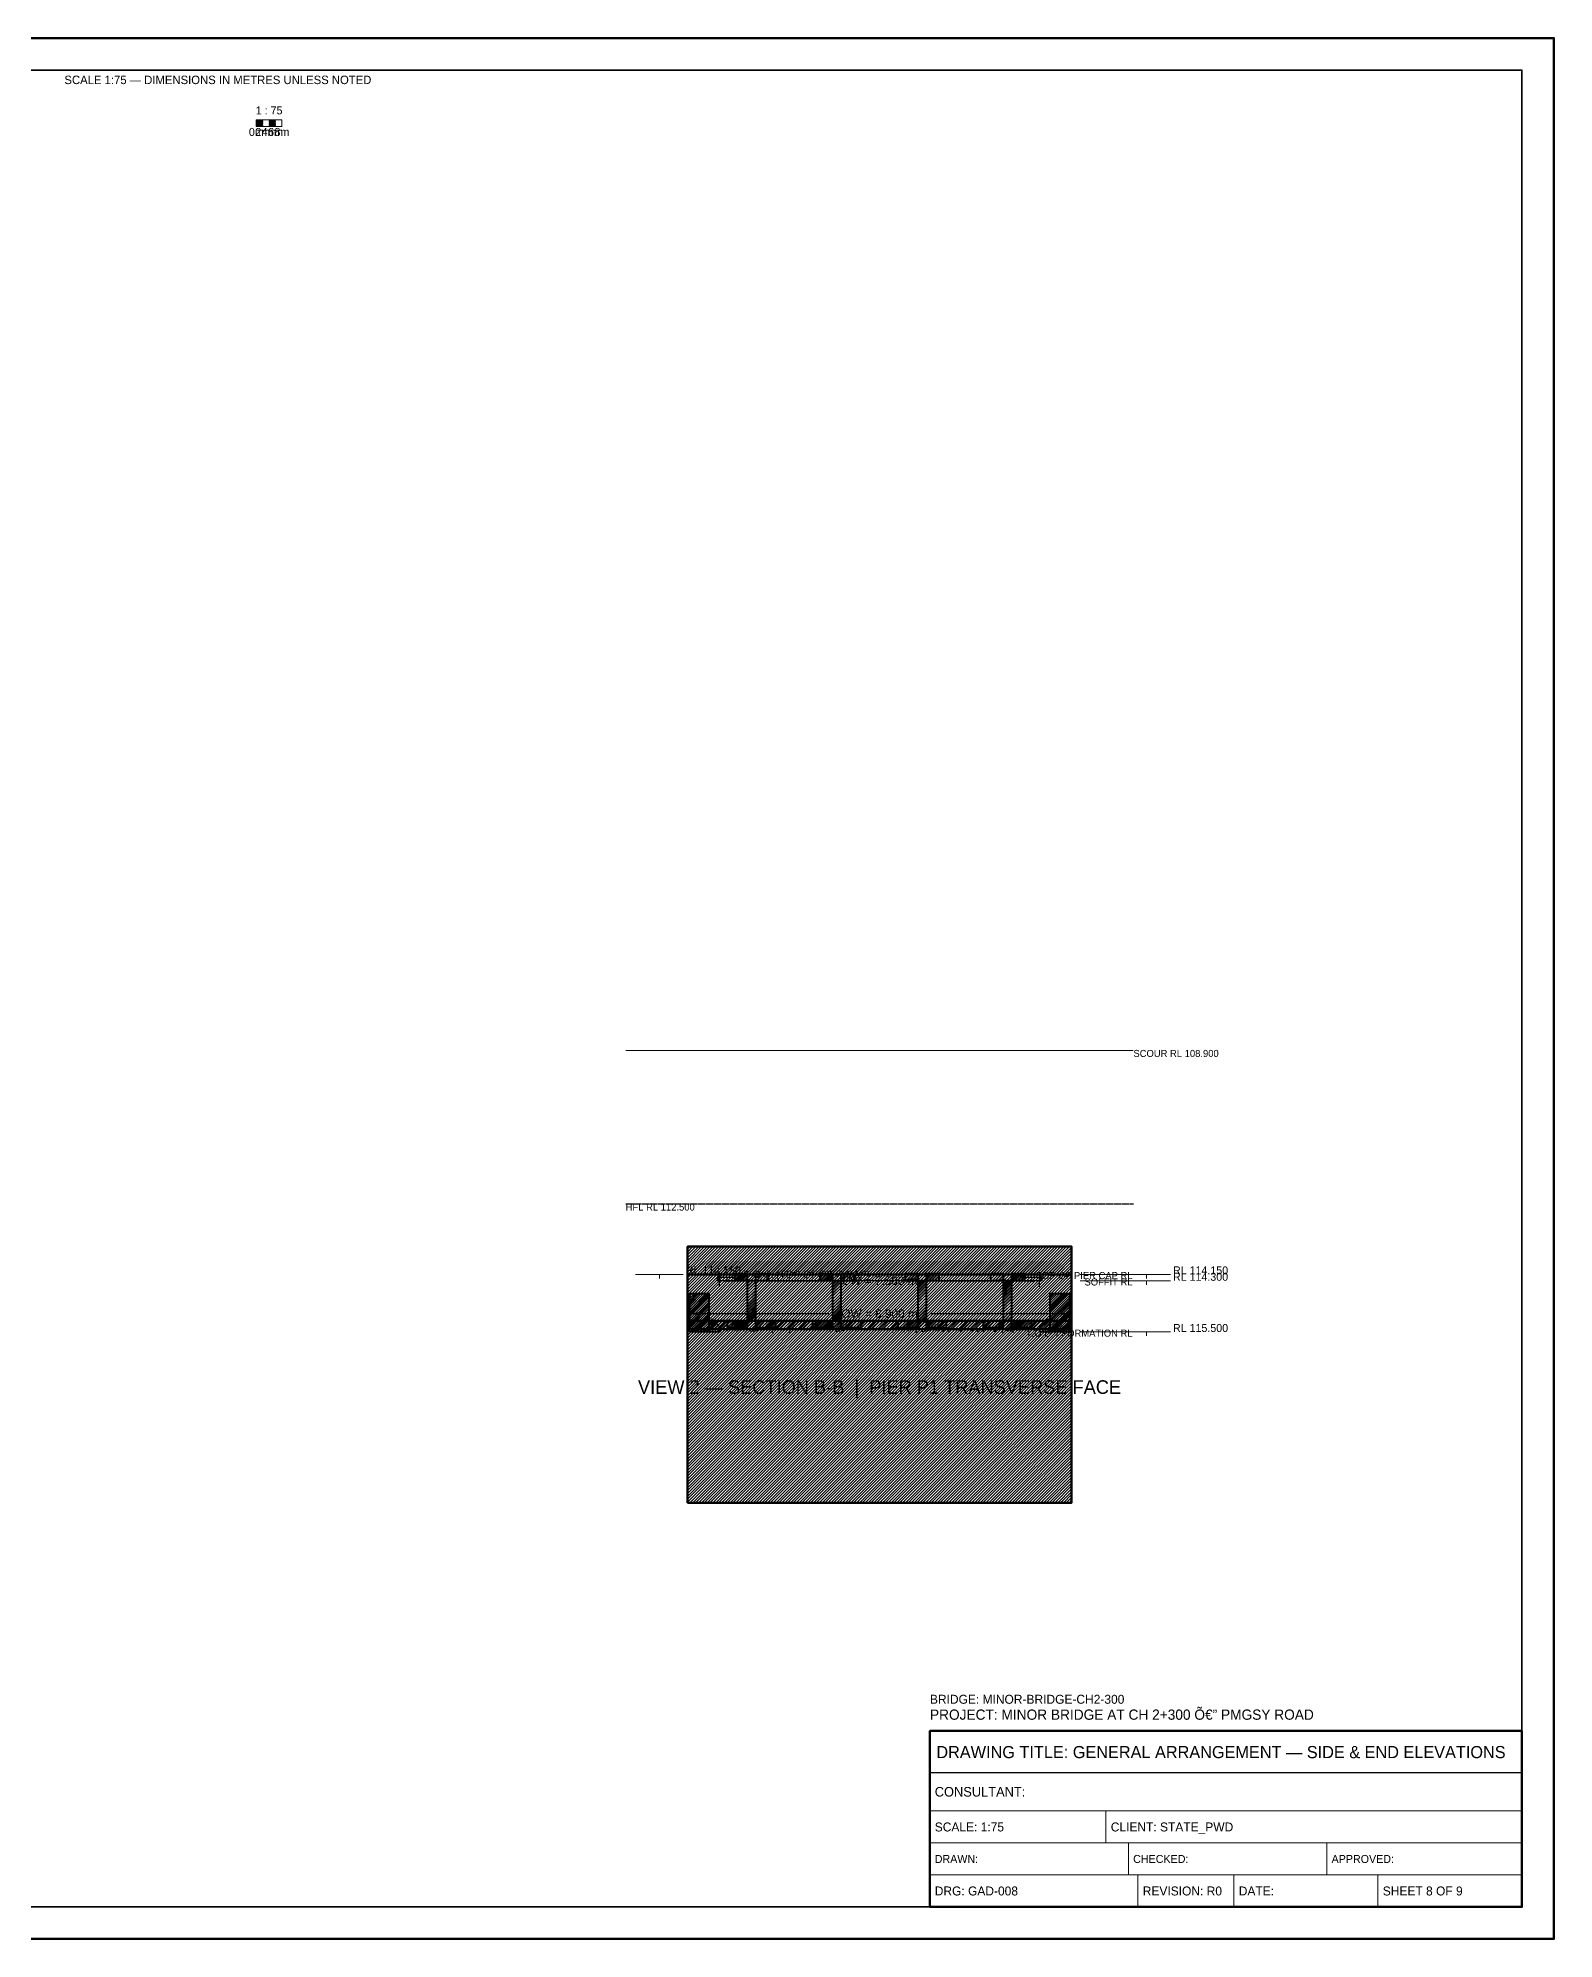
# Model space of a CAD drawing. Header units: metres. Extents: x 0 to 841, y 0 to 594.
# Drawn here: x 367 to 841, y 0 to 594 of the extents above; entities that cross this region are included whole.
import ezdxf
from ezdxf.enums import TextEntityAlignment as Align

# ---------------------------------------------------------------- set-up
doc = ezdxf.new("R2010")
doc.units = ezdxf.units.M
doc.linetypes.add('DASHED', pattern=[0.5, 0.375, -0.125])
doc.linetypes.add('DASHED2', pattern=[0.25, 0.1875, -0.0625])
for name, color, linetype, lineweight in [('BORDER-INNER', 7, 'Continuous', 35), ('BORDER-OUTER', 7, 'Continuous', 70), ('CIVIL-HFL', 5, 'DASHED', 25), ('CIVIL-SCOUR', 1, 'DASHED2', 18), ('DIM-LEVEL', 3, 'Continuous', 18), ('DIM-LINEAR', 3, 'Continuous', 18), ('STRUC-HATCHING', 8, 'Continuous', 18), ('SUB-BEARING', 5, 'Continuous', 25), ('SUB-PIER', 2, 'Continuous', 35), ('SUPER-DECK', 2, 'Continuous', 50), ('SUPER-GIRDER', 1, 'Continuous', 35), ('SUPER-KERB', 7, 'Continuous', 25), ('SUPER-PARAPET', 2, 'Continuous', 35), ('SUPER-WEARING', 8, 'Continuous', 25), ('SYM-SCALE', 7, 'Continuous', 13), ('TEXT-GENERAL', 7, 'Continuous', 18), ('TEXT-HEADER', 7, 'Continuous', 25), ('TEXT-LEVEL', 5, 'Continuous', 18), ('TEXT-SPEC', 7, 'Continuous', 13), ('TEXT-TITLE', 7, 'Continuous', 25), ('TITLEBLK-BOX', 7, 'Continuous', 50), ('TITLEBLK-TEXT', 7, 'Continuous', 18)]:
    doc.layers.add(name, color=color, linetype=linetype, lineweight=lineweight)
doc.styles.add('BRIDGE_STD', font='Arial.ttf')
doc.dimstyles.new('pmb100', dxfattribs={"dimtxt": 2.5, "dimasz": 0.9375, "dimexe": 2.5, "dimexo": 2.5, "dimtad": 0, "dimtih": 1, "dimdec": 0, "dimtxsty": 'BRIDGE_STD', "dimcen": 2.5, "dimazin": 3, "dimtfac": 1, "dimtmove": 0, "dimatfit": 3})

msp = doc.modelspace()

# ---------------------------------------------------------------- hatches: boundary and pattern name
at = {"layer": 'STRUC-HATCHING'}
h = msp.add_hatch(dxfattribs=at)
h.set_pattern_fill('ANSI31', scale=0.2)
h.paths.add_polyline_path([(570.25, 216.33), (690.25, 216.33), (690.25, 207.67), (570.25, 207.67)])
h = msp.add_hatch(dxfattribs=at)
h.set_pattern_fill('ANSI31', scale=0.2)
h.paths.add_polyline_path([(570.25, 136.33), (690.25, 136.33), (690.25, 216.33), (570.25, 216.33)])
h = msp.add_hatch(dxfattribs=at)
h.set_pattern_fill('ANSI31', scale=0.2133333)
h.paths.add_polyline_path([(582.78, 193.2), (597.72, 193.2), (597.72, 190.96), (591.58, 190.96), (591.58, 207.91), (595.48, 207.91), (595.48, 205.67), (585.02, 205.67), (585.02, 207.91), (588.92, 207.91), (588.92, 190.96), (582.78, 190.96)])
h = msp.add_hatch(dxfattribs=at)
h.set_pattern_fill('ANSI31', scale=0.2133333)
h.paths.add_polyline_path([(609.45, 193.2), (624.38, 193.2), (624.38, 190.96), (618.25, 190.96), (618.25, 207.91), (622.14, 207.91), (622.14, 205.67), (611.69, 205.67), (611.69, 207.91), (615.58, 207.91), (615.58, 190.96), (609.45, 190.96)])
h = msp.add_hatch(dxfattribs=at)
h.set_pattern_fill('ANSI31', scale=0.2133333)
h.paths.add_polyline_path([(636.12, 193.2), (651.05, 193.2), (651.05, 190.96), (644.92, 190.96), (644.92, 207.91), (648.81, 207.91), (648.81, 205.67), (638.36, 205.67), (638.36, 207.91), (642.25, 207.91), (642.25, 190.96), (636.12, 190.96)])
h = msp.add_hatch(dxfattribs=at)
h.set_pattern_fill('ANSI31', scale=0.2133333)
h.paths.add_polyline_path([(662.78, 193.2), (677.72, 193.2), (677.72, 190.96), (671.58, 190.96), (671.58, 207.91), (675.48, 207.91), (675.48, 205.67), (665.02, 205.67), (665.02, 207.91), (668.92, 207.91), (668.92, 190.96), (662.78, 190.96)])
h = msp.add_hatch(dxfattribs=at)
h.set_pattern_fill('ANSI31', scale=0.16)
h.paths.add_polyline_path([(570.92, 201.67), (576.92, 201.67), (576.92, 189.67), (570.92, 189.67)])
h = msp.add_hatch(dxfattribs=at)
h.set_pattern_fill('ANSI31', scale=0.16)
h.paths.add_polyline_path([(683.58, 201.67), (689.58, 201.67), (689.58, 189.67), (683.58, 189.67)])
h = msp.add_hatch(dxfattribs=at)
h.set_pattern_fill('ANSI31', scale=0.2666667)
h.paths.add_polyline_path([(570.92, 193.2), (689.58, 193.2), (689.58, 190.53), (570.92, 190.53)])
h = msp.add_hatch(dxfattribs=at)
h.set_pattern_fill('ANSI31', scale=0.1866667)
h.paths.add_polyline_path([(580.25, 189.67), (576.92, 189.67), (576.92, 192.6), (577.92, 193.77), (580.25, 191.43)])
h = msp.add_hatch(dxfattribs=at)
h.set_pattern_fill('ANSI31', scale=0.1866667)
h.paths.add_polyline_path([(680.25, 189.67), (683.58, 189.67), (683.58, 192.6), (682.58, 193.77), (680.25, 191.43)])
at = {"layer": 'SUPER-WEARING'}
h = msp.add_hatch(dxfattribs=at)
h.set_pattern_fill('AR-SAND', scale=0.0533333)
h.paths.add_polyline_path([(580.25, 190.53), (680.25, 190.53), (680.25, 189.67), (580.25, 189.67)])
at = {"layer": 'SYM-SCALE'}
h = msp.add_hatch(dxfattribs=at)
h.set_pattern_fill('SOLID')
h.paths.add_polyline_path([(435.5, 566.4), (437.5, 566.4), (437.5, 568.39), (435.5, 568.39)])
h = msp.add_hatch(dxfattribs=at)
h.set_pattern_fill('SOLID')
h.paths.add_polyline_path([(439.5, 566.4), (441.5, 566.4), (441.5, 568.39), (439.5, 568.39)])

# ---------------------------------------------------------------- linework, layer by layer
at = {"layer": 'BORDER-INNER'}
msp.add_lwpolyline([(10, 10), (831, 10), (831, 584), (10, 584), (10, 10)], dxfattribs=at)
at = {"layer": 'BORDER-OUTER'}
msp.add_lwpolyline([(0, 0), (841, 0), (841, 594), (0, 594), (0, 0)], dxfattribs=at)
at = {"layer": 'CIVIL-HFL', "color": 5, "linetype": 'DASHED'}
msp.add_line((550.92, 229.67), (709.58, 229.67), dxfattribs=at)
at = {"layer": 'CIVIL-SCOUR', "color": 1, "linetype": 'DASHED2'}
msp.add_line((550.92, 277.67), (709.58, 277.67), dxfattribs=at)
at = {"layer": 'DIM-LEVEL'}
for p, q in [((553.97, 207.67), (568.93, 207.67)), ((561.45, 207.67), (561.45, 206.42)), ((706.24, 207.67), (721.2, 207.67)), ((706.24, 205.67), (721.2, 205.67)), ((713.72, 207.67), (713.72, 206.42)), ((713.72, 205.67), (713.72, 204.42)), ((706.24, 189.67), (721.2, 189.67)), ((713.72, 189.67), (713.72, 188.42))]:
    msp.add_line(p, q, dxfattribs=at)
at = {"layer": 'DIM-LEVEL', "color": 5}
for p, q in [((713.72, 207.67), (692.92, 207.67)), ((713.72, 205.67), (692.92, 205.67)), ((713.72, 189.67), (692.92, 189.67))]:
    msp.add_line(p, q, dxfattribs=at)
at = {"layer": 'SUB-BEARING', "lineweight": 30}
for points in [[(579.58, 206.77), (584.92, 206.77), (584.92, 205.67), (579.58, 205.67), (579.58, 206.77)], [(675.58, 206.77), (680.92, 206.77), (680.92, 205.67), (675.58, 205.67), (675.58, 206.77)]]:
    msp.add_lwpolyline(points, dxfattribs=at)
at = {"layer": 'SUB-PIER', "lineweight": 50}
for points in [[(570.25, 216.33), (690.25, 216.33), (690.25, 207.67), (570.25, 207.67), (570.25, 216.33)], [(570.25, 136.33), (690.25, 136.33), (690.25, 216.33), (570.25, 216.33), (570.25, 136.33)]]:
    msp.add_lwpolyline(points, dxfattribs=at)
at = {"layer": 'SUB-PIER', "lineweight": 30}
msp.add_lwpolyline([(579.85, 207.67), (680.65, 207.67), (680.65, 205.67), (579.85, 205.67), (579.85, 207.67)], dxfattribs=at)
at = {"layer": 'SUPER-DECK', "lineweight": 50}
msp.add_lwpolyline([(570.92, 193.2), (689.58, 193.2), (689.58, 190.53), (570.92, 190.53), (570.92, 193.2)], dxfattribs=at)
at = {"layer": 'SUPER-GIRDER', "lineweight": 40}
for points in [[(582.78, 193.2), (597.72, 193.2), (597.72, 190.96), (591.58, 190.96), (591.58, 207.91), (595.48, 207.91), (595.48, 205.67), (585.02, 205.67), (585.02, 207.91), (588.92, 207.91), (588.92, 190.96), (582.78, 190.96), (582.78, 193.2)], [(609.45, 193.2), (624.38, 193.2), (624.38, 190.96), (618.25, 190.96), (618.25, 207.91), (622.14, 207.91), (622.14, 205.67), (611.69, 205.67), (611.69, 207.91), (615.58, 207.91), (615.58, 190.96), (609.45, 190.96), (609.45, 193.2)], [(636.12, 193.2), (651.05, 193.2), (651.05, 190.96), (644.92, 190.96), (644.92, 207.91), (648.81, 207.91), (648.81, 205.67), (638.36, 205.67), (638.36, 207.91), (642.25, 207.91), (642.25, 190.96), (636.12, 190.96), (636.12, 193.2)], [(662.78, 193.2), (677.72, 193.2), (677.72, 190.96), (671.58, 190.96), (671.58, 207.91), (675.48, 207.91), (675.48, 205.67), (665.02, 205.67), (665.02, 207.91), (668.92, 207.91), (668.92, 190.96), (662.78, 190.96), (662.78, 193.2)]]:
    msp.add_lwpolyline(points, dxfattribs=at)
at = {"layer": 'SUPER-KERB', "lineweight": 35}
for points in [[(580.25, 189.67), (576.92, 189.67), (576.92, 192.6), (577.92, 193.77), (580.25, 191.43), (580.25, 189.67)], [(680.25, 189.67), (683.58, 189.67), (683.58, 192.6), (682.58, 193.77), (680.25, 191.43), (680.25, 189.67)]]:
    msp.add_lwpolyline(points, dxfattribs=at)
at = {"layer": 'SUPER-PARAPET', "lineweight": 40}
for points in [[(570.92, 201.67), (576.92, 201.67), (576.92, 189.67), (570.92, 189.67), (570.92, 201.67)], [(683.58, 201.67), (689.58, 201.67), (689.58, 189.67), (683.58, 189.67), (683.58, 201.67)]]:
    msp.add_lwpolyline(points, dxfattribs=at)
at = {"layer": 'SYM-SCALE'}
msp.add_lwpolyline([(435.5, 566.4), (443.5, 566.4), (443.5, 568.39), (435.5, 568.39), (435.5, 566.4)], dxfattribs=at)
at = {"layer": 'TITLEBLK-BOX', "lineweight": 50}
msp.add_lwpolyline([(646, 10), (831, 10), (831, 65), (646, 65), (646, 10)], dxfattribs=at)
at = {"layer": 'TITLEBLK-BOX', "lineweight": 30}
msp.add_lwpolyline([(646, 52), (831, 52), (831, 65), (646, 65), (646, 52)], dxfattribs=at)
at = {"layer": 'TITLEBLK-BOX', "lineweight": 18}
for points in [[(646, 40), (831, 40), (831, 52), (646, 52), (646, 40)], [(646, 30), (701, 30), (701, 40), (646, 40), (646, 30)], [(701, 30), (831, 30), (831, 40), (701, 40), (701, 30)], [(646, 20), (708, 20), (708, 30), (646, 30), (646, 20)], [(708, 20), (770, 20), (770, 30), (708, 30), (708, 20)], [(770, 20), (831, 20), (831, 30), (770, 30), (770, 20)], [(646, 10), (711, 10), (711, 20), (646, 20), (646, 10)], [(711, 10), (741, 10), (741, 20), (711, 20), (711, 10)], [(741, 10), (786, 10), (786, 20), (741, 20), (741, 10)], [(786, 10), (831, 10), (831, 20), (786, 20), (786, 10)]]:
    msp.add_lwpolyline(points, dxfattribs=at)

# ---------------------------------------------------------------- texts
at = {"layer": 'CIVIL-HFL', "color": 5}
msp.add_text('HFL RL 112.500', height=2.2, dxfattribs=at).set_placement((550.92, 227.61))
at = {"layer": 'CIVIL-SCOUR', "color": 1}
msp.add_text('SCOUR RL 108.900', height=2.2, dxfattribs=at).set_placement((709.58, 275.61))
at = {"layer": 'TEXT-GENERAL'}
for s, p in [('1 : 75', (439.5, 570.14)), ('0m', (435.5, 563.41)), ('2m', (437.5, 563.41)), ('4m', (439.5, 563.41)), ('6m', (441.5, 563.41)), ('8m', (443.5, 563.41))]:
    msp.add_text(s, height=2.493, dxfattribs=at).set_placement(p, align=Align.CENTER)
at = {"layer": 'TEXT-HEADER'}
msp.add_text('T.O.C. (TOP OF PIER CAP)', height=2.3467, dxfattribs=at).set_placement((587.85, 206.49))
msp.add_text('VIEW 2 — SECTION B-B  |  PIER P1 TRANSVERSE FACE', height=4.2533, dxfattribs=at).set_placement((630.25, 170.33), align=Align.CENTER)
at = {"layer": 'TEXT-LEVEL'}
for s, p in [('RL 114.150', (569.68, 207.67)), ('RL 114.150', (721.94, 207.67)), ('RL 114.300', (721.94, 205.67)), ('RL 115.500', (721.94, 189.67))]:
    msp.add_text(s, height=2.493, dxfattribs=at).set_placement(p)
for s, p in [('TOP OF PIER CAP RL', (709.32, 206.2)), ('SOFFIT RL', (709.32, 204.2)), ('T.O.D. / FORMATION RL', (709.32, 188.2))]:
    msp.add_text(s, height=2.2, dxfattribs=at).set_placement(p, align=Align.RIGHT)
at = {"layer": 'TEXT-SPEC', "color": 8}
msp.add_text('SCALE 1:75 — DIMENSIONS IN METRES UNLESS NOTED', height=2.64, dxfattribs=at).set_placement((423.5, 579.6), align=Align.CENTER)
at = {"layer": 'TEXT-TITLE'}
for s, height, p in [('PROJECT: MINOR BRIDGE AT CH 2+300 â€” PMGSY ROAD', 3.2, (646, 68.5)), ('DRAWING TITLE: GENERAL ARRANGEMENT — SIDE & END ELEVATIONS', 3.8, (648, 56.5))]:
    msp.add_text(s, height=height, dxfattribs=at).set_placement(p)
at = {"layer": 'TITLEBLK-TEXT'}
for s, height, p in [('BRIDGE: MINOR-BRIDGE-CH2-300', 2.8, (646, 73.5)), ('CONSULTANT: ', 3, (647.5, 44.5)), ('SCALE: 1:75', 2.8, (647.5, 33.6)), ('CLIENT: STATE_PWD', 2.8, (702.5, 33.6)), ('DRAWN: ', 2.5, (647.5, 23.75)), ('CHECKED: ', 2.5, (709.5, 23.75)), ('APPROVED: ', 2.5, (771.5, 23.75)), ('DRG: GAD-008', 2.8, (647.5, 13.6)), ('REVISION: R0', 2.8, (712.5, 13.6)), ('DATE: ', 2.8, (742.5, 13.6)), ('SHEET 8 OF 9', 2.8, (787.5, 13.6))]:
    msp.add_text(s, height=height, dxfattribs=at).set_placement(p)

# ---------------------------------------------------------------- dimensions: what is measured, and where the dimension line sits
at = {"layer": 'DIM-LINEAR'}
for base, p1, p2, text in [((580.25, 205.67), (580.25, 201.27), (680.25, 201.27), 'CW = 7.500 m'), ((570.92, 195.4), (570.92, 191), (689.58, 191), 'OW = 8.900 m')]:
    msp.add_linear_dim(base=base, p1=p1, p2=p2, text=text, dimstyle='pmb100', override={"dimtxt": 2.64, "dimasz": 2.64, "dimgap": 1.056, "dimclrt": 3}, dxfattribs=at).render()

doc.saveas('drawing.dxf')
